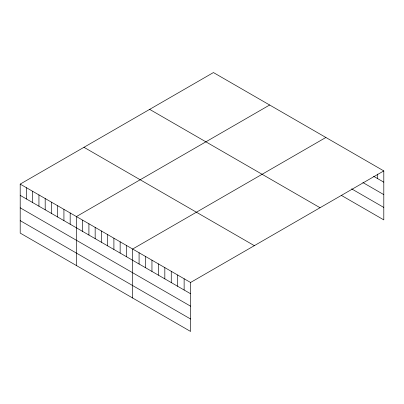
<?xml version="1.0" encoding="UTF-8"?>
<svg xmlns="http://www.w3.org/2000/svg" width="404" height="404" viewBox="0 0 404 404"><rect width="100%" height="100%" fill="white"/><g stroke="black" fill="none" stroke-linecap="round" stroke-linejoin="round"><path stroke-width="0.61" d="M383.8 170.912L190.572 282.477L190.572 331.447L20.2 233.088L20.2 184.113L213.428 72.553L383.8 170.912L383.8 219.887L341.43 195.425M269.65 105.01L76.422 216.574L76.422 265.544M325.876 137.471L132.643 249.031L132.643 298.006M373.609 176.285L383.8 182.174M362.883 182.542L383.8 194.617M351.621 188.86L383.8 207.439M149.662 109.368L320.034 207.727M83.966 147.298L254.338 245.657M20.2 184.113L190.572 282.477M20.2 195.369L190.572 293.733M20.2 207.818L190.572 306.176M20.2 220.64L190.572 319.003M377.366 174.079L377.366 178.457M184.133 278.76L184.133 290.016M177.699 275.043L177.699 286.3M171.261 271.326L171.261 282.583M164.827 267.61L164.827 278.866M158.388 263.893L158.388 275.154M151.954 260.181L151.954 271.438M145.516 256.464L145.516 267.721M139.082 252.747L139.082 264.004M126.396 245.425L126.396 256.681M120.15 241.819L120.15 253.076M113.903 238.214L113.903 249.47M107.656 234.603L107.656 245.864M101.409 230.997L101.409 242.254M95.162 227.391L95.162 238.648M88.915 223.786L88.915 235.042M82.668 220.18L82.668 231.436M70.175 212.964L70.175 224.22M63.928 209.358L63.928 220.614M57.681 205.752L57.681 217.009M51.434 202.146L51.434 213.403M45.187 198.541L45.187 209.797M38.941 194.93L38.941 206.192M32.694 191.324L32.694 202.581M26.447 187.719L26.447 198.975"/></g></svg>
